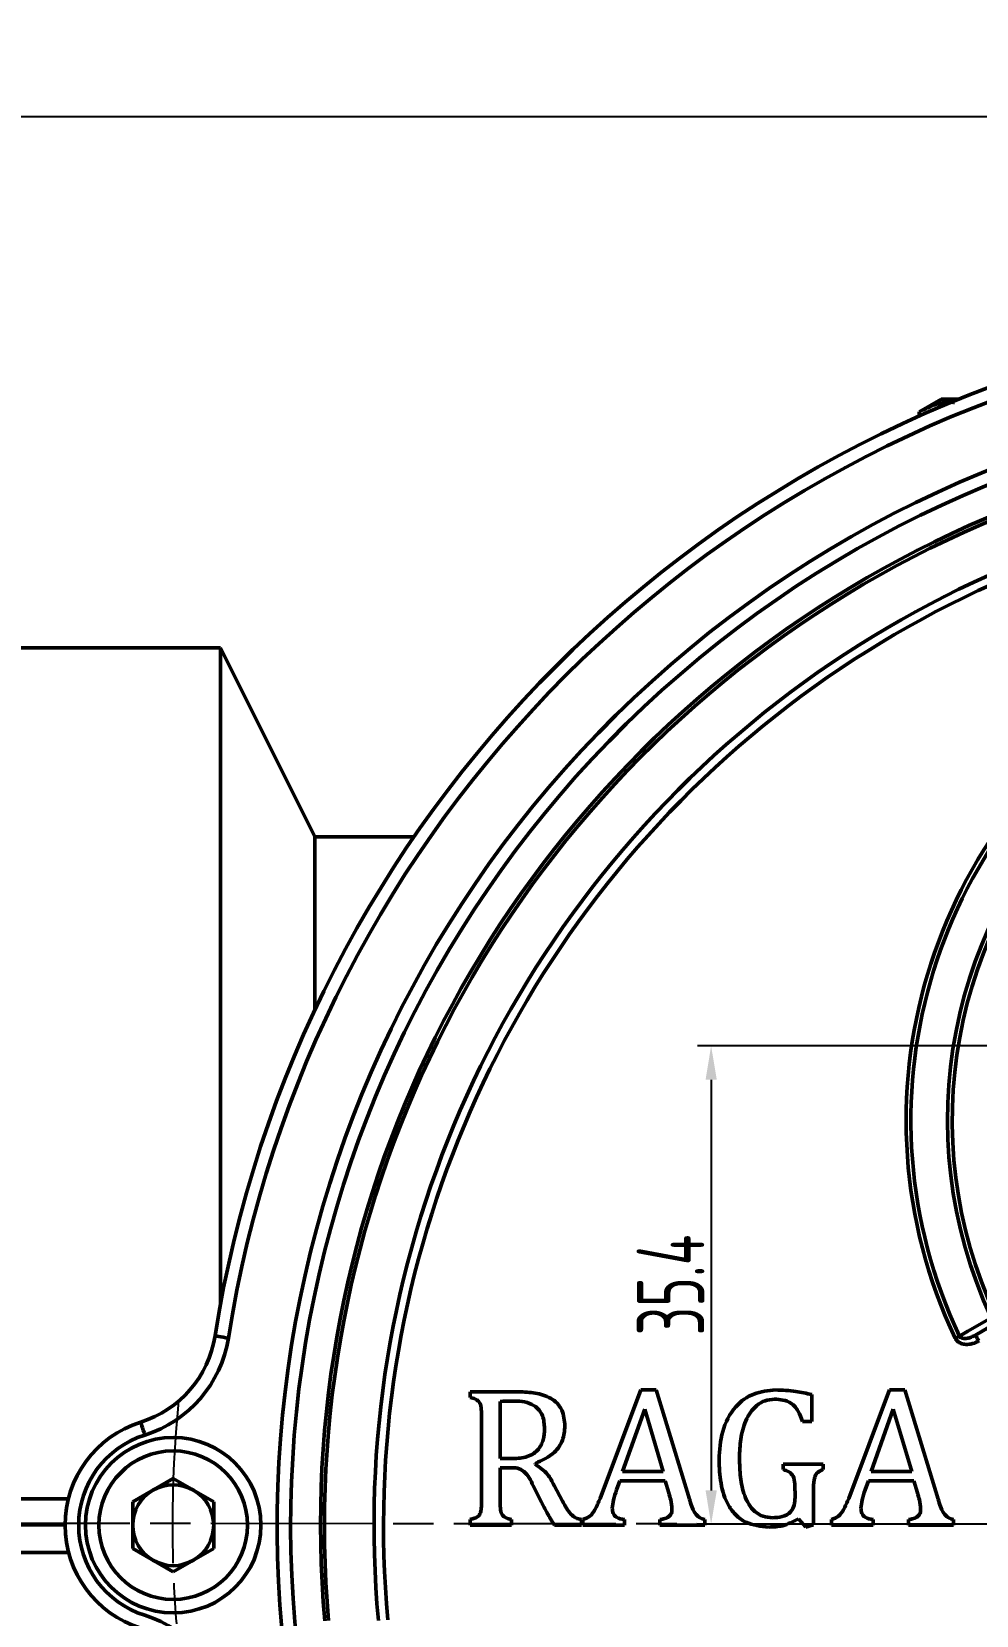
# Model space of a CAD drawing. Header units: millimetres. Extents: x 5395 to 6471, y 1829 to 2617.
# Drawn here: x 5794.9 to 5864.8, y 1956.1 to 2073.4 of the extents above; entities that cross this region are included whole.
import ezdxf

# ---------------------------------------------------------------- set-up
doc = ezdxf.new("R2010")
doc.units = ezdxf.units.MM
doc.linetypes.add('AM_ISO08W050', pattern=[18, 12, -1.5, 3, -1.5])
for name, color, linetype, lineweight in [('AM_5', 3, 'Continuous', 25), ('AM_7', 4, 'AM_ISO08W050', 25), ('AM_BOR', 7, 'Continuous', 50)]:
    doc.layers.add(name, color=color, linetype=linetype, lineweight=lineweight)
doc.styles.add('工程字', font='gbenor.shx', dxfattribs={"width": 0.707, "bigfont": 'hztxt.shx'})
doc.dimstyles.new('AM_GB$0', dxfattribs={"dimtxt": 3.5, "dimasz": 2.5, "dimexe": 1, "dimexo": 1, "dimgap": 0.5, "dimtad": 1, "dimdsep": 46, "dimtxsty": '工程字', "dimcen": 0, "dimclrd": 256, "dimclre": 256, "dimclrt": 2, "dimadec": 0, "dimazin": 2, "dimtp": 0.1, "dimtm": 0.1, "dimtfac": 0.71, "dimtmove": 0, "dimatfit": 3, "dimfxl": 0, "dimlwd": -1, "dimlwe": -1, "dimarcsym": 0})

# ---------------------------------------------------------------- blocks, each defined once
blk = doc.blocks.new('*D10')
at = {"layer": 'AM_5', "transparency": 16777216}
for p, q in [((5876.05, 1998.23), (5844.19, 1998.23)), ((5845.19, 1995.73), (5845.19, 1965.3)), ((5876.05, 1962.8), (5844.19, 1962.8))]:
    blk.add_line(p, q, dxfattribs=at)
for points in [[(5844.78, 1995.73), (5845.61, 1995.73), (5845.19, 1998.23)], [(5844.78, 1965.3), (5845.61, 1965.3), (5845.19, 1962.8)]]:
    blk.add_solid(points, dxfattribs=at)
at = {"layer": 'Defpoints', "color": 0}
for p in [(5877.05, 1998.23), (5845.19, 1962.8), (5877.05, 1962.8)]:
    blk.add_point(p, dxfattribs=at)
at = {"layer": 'AM_5', "color": 2, "transparency": 16777216, "insert": (5842.19, 1980.52), "char_height": 5, "attachment_point": 5, "rotation": 90, "style": '工程字'}
blk.add_mtext('35.4', dxfattribs=at)
blk = doc.blocks.new('*D12')
at = {"layer": 'AM_5', "transparency": 16777216}
for p, q in [((5878.84, 2012.23), (5872.92, 2012.23)), ((5873.92, 2009.73), (5873.92, 1986.73)), ((5878.84, 1984.23), (5872.92, 1984.23))]:
    blk.add_line(p, q, dxfattribs=at)
for points in [[(5873.51, 2009.73), (5874.34, 2009.73), (5873.92, 2012.23)], [(5873.51, 1986.73), (5874.34, 1986.73), (5873.92, 1984.23)]]:
    blk.add_solid(points, dxfattribs=at)
at = {"layer": 'Defpoints', "color": 0}
for p in [(5879.84, 2012.23), (5873.92, 1984.23), (5879.84, 1984.23)]:
    blk.add_point(p, dxfattribs=at)
at = {"layer": 'AM_5', "color": 2, "transparency": 16777216, "insert": (5870.92, 1998.23), "char_height": 5, "attachment_point": 5, "rotation": 90, "style": '工程字'}
blk.add_mtext('%%c28{}{\\C2; H7}', dxfattribs=at)
blk = doc.blocks.new('*D18')
at = {"layer": 'AM_5', "transparency": 16777216}
for p, q in [((5745.34, 1963.88), (5745.34, 2068.08)), ((5747.84, 2067.08), (6108.84, 2067.08)), ((6111.34, 1982.73), (6111.34, 2068.08))]:
    blk.add_line(p, q, dxfattribs=at)
for points in [[(5747.84, 2067.5), (5747.84, 2066.66), (5745.34, 2067.08)], [(6108.84, 2067.5), (6108.84, 2066.66), (6111.34, 2067.08)]]:
    blk.add_solid(points, dxfattribs=at)
at = {"layer": 'Defpoints', "color": 0}
for p in [(6111.34, 2067.08), (6111.34, 1981.73), (5745.34, 1962.88)]:
    blk.add_point(p, dxfattribs=at)
at = {"layer": 'AM_5', "color": 2, "transparency": 16777216, "insert": (5928.34, 2070.08), "char_height": 5, "attachment_point": 5, "style": '工程字'}
blk.add_mtext('366', dxfattribs=at)

msp = doc.modelspace()

# ---------------------------------------------------------------- linework, layer by layer
at = {"layer": 'AM_7'}
msp.add_line((6000.13884, 1962.72793), (5742.55084, 1962.88634), dxfattribs=at)
msp.add_arc((5897.34484, 1962.79115), 92.0615, 174.3167558, 185.7673958, dxfattribs=at)
at = {"layer": 'AM_BOR'}
for p, q in [((5862.21984, 2046.12965), (5860.60724, 2045.19861)), ((5863.51527, 2046.12965), (5862.21984, 2046.12965)), ((5860.60724, 2044.89015), (5860.60724, 2045.19861)), ((5808.84484, 2027.72965), (5780.84485, 2027.72965)), ((5815.84484, 2013.72965), (5808.84484, 2027.72965)), ((5808.84484, 1979.09272), (5808.84484, 2027.72965)), ((5823.1896, 2013.72965), (5815.84484, 2013.72965)), ((5815.84484, 2000.91014), (5815.84484, 2013.72965)), ((5827.33775, 1972.60812), (5830.94999, 1972.60812)), ((5827.33775, 1972.19651), (5827.33775, 1972.60812)), ((5836.96685, 1964.71478), (5839.98527, 1972.74532)), ((5839.98527, 1972.74532), (5841.13004, 1972.74532)), ((5841.13004, 1972.74532), (5843.59108, 1964.65689)), ((5852.63923, 1972.40446), (5852.63923, 1970.4129)), ((5855.3847, 1964.71478), (5858.40312, 1972.74532)), ((5858.40312, 1972.74532), (5859.54789, 1972.74532)), ((5859.54789, 1972.74532), (5862.00894, 1964.65689)), ((5829.55654, 1971.89424), (5829.55654, 1967.66888)), ((5840.26825, 1971.32615), (5838.63684, 1966.70848)), ((5841.62739, 1966.70848), (5840.26825, 1971.32615)), ((5858.6861, 1971.32615), (5857.0547, 1966.70848)), ((5860.04525, 1966.70848), (5858.6861, 1971.32615)), ((5828.18453, 1964.57757), (5828.18453, 1970.76019)), ((5852.63923, 1970.4129), (5851.95322, 1970.4129)), ((5829.55654, 1967.66888), (5830.37331, 1967.66888)), ((5832.14835, 1967.3023), (5832.14835, 1967.23799)), ((5802.34484, 1964.4617), (5805.34484, 1966.19375)), ((5805.34484, 1966.19375), (5808.34484, 1964.4617)), ((5829.55654, 1966.98288), (5829.55654, 1964.58186)), ((5830.34759, 1966.98288), (5829.55654, 1966.98288)), ((5838.63684, 1966.70848), (5841.62739, 1966.70848)), ((5850.52333, 1966.84568), (5850.52333, 1967.25728)), ((5850.52333, 1967.25728), (5853.48601, 1967.25728)), ((5853.48601, 1967.25728), (5853.48601, 1966.84568)), ((5857.0547, 1966.70848), (5860.04525, 1966.70848)), ((5832.62641, 1964.43609), (5832.01544, 1965.63445)), ((5833.5568, 1965.68161), (5834.18707, 1964.5004)), ((5838.4289, 1966.02247), (5838.18665, 1965.34504)), ((5841.79675, 1966.02247), (5838.4289, 1966.02247)), ((5842.04971, 1965.12209), (5841.79675, 1966.02247)), ((5851.40442, 1964.78338), (5851.40442, 1965.21213)), ((5852.77643, 1965.26358), (5852.77643, 1962.74466)), ((5856.84675, 1966.02247), (5856.6045, 1965.34504)), ((5860.21461, 1966.02247), (5856.84675, 1966.02247)), ((5860.46757, 1965.12209), (5860.21461, 1966.02247)), ((5780.84485, 1964.66995), (5797.5837, 1964.66995)), ((5802.34484, 1960.9976), (5802.34484, 1964.4617)), ((5808.34484, 1964.4617), (5808.34484, 1960.9976)), ((5780.84485, 1962.74529), (5797.34486, 1962.74529)), ((5827.33775, 1962.72965), (5827.33775, 1963.14125)), ((5830.40333, 1962.72965), (5827.33775, 1962.72965)), ((5830.40333, 1963.14125), (5830.40333, 1962.72965)), ((5835.59338, 1962.72965), (5833.58896, 1962.72965)), ((5835.59338, 1963.14125), (5835.59338, 1962.72965)), ((5835.67845, 1962.72965), (5835.67845, 1963.14125)), ((5838.76761, 1962.72965), (5835.67845, 1962.72965)), ((5838.76761, 1963.14125), (5838.76761, 1962.72965)), ((5841.40016, 1962.72965), (5841.40016, 1963.14125)), ((5844.73371, 1962.72965), (5841.40016, 1962.72965)), ((5844.73371, 1963.14125), (5844.73371, 1962.72965)), ((5852.19547, 1962.59245), (5851.65095, 1963.20557)), ((5852.77643, 1962.74466), (5852.19547, 1962.59245)), ((5854.0963, 1962.72965), (5854.0963, 1963.14125)), ((5857.18546, 1962.72965), (5854.0963, 1962.72965)), ((5857.18546, 1963.14125), (5857.18546, 1962.72965)), ((5859.81801, 1962.72965), (5859.81801, 1963.14125)), ((5863.15156, 1962.72965), (5859.81801, 1962.72965)), ((5863.15156, 1963.14125), (5863.15156, 1962.72965)), ((5797.60614, 1960.70172), (5780.83956, 1960.70172)), ((5805.34484, 1959.26555), (5802.34484, 1960.9976)), ((5808.34484, 1960.9976), (5805.34484, 1959.26555))]:
    msp.add_line(p, q, dxfattribs=at)
at = {"layer": 'AM_BOR', "flags": 128}
for points in [[(5863.58789, 1976.73727), (5864.20103, 1977.09191), (5865.93971, 1978.0977)], [(5809.43069, 1976.58973), (5809.23798, 1976.62011), (5809.05267, 1976.64932), (5808.8819, 1976.67625), (5808.73221, 1976.69985), (5808.60936, 1976.71921), (5808.51808, 1976.7336), (5808.46187, 1976.74247), (5808.44289, 1976.74546)], [(5863.26838, 1976.5859), (5863.31267, 1976.60688), (5863.35653, 1976.62766), (5863.39955, 1976.64804), (5863.4413, 1976.66782), (5863.48138, 1976.68681), (5863.51942, 1976.70483), (5863.55504, 1976.7217), (5863.58789, 1976.73727)], [(5866.51019, 1977.814), (5865.31613, 1977.12462), (5864.77184, 1976.81037)], [(5865.02184, 1976.37736), (5864.97306, 1976.46183), (5864.92617, 1976.54306), (5864.88295, 1976.61792), (5864.84506, 1976.68354), (5864.81397, 1976.73739), (5864.79087, 1976.77741), (5864.77664, 1976.80205), (5864.77184, 1976.81037)], [(5803.24294, 1969.40663), (5803.18436, 1969.59271), (5803.12803, 1969.77165), (5803.07611, 1969.93656), (5803.03061, 1970.0811), (5802.99327, 1970.19973), (5802.96553, 1970.28787), (5802.94843, 1970.34215), (5802.94267, 1970.36048)]]:
    msp.add_lwpolyline(points, dxfattribs=at)
at = {"layer": 'AM_BOR'}
for radius in [6.5, 5.5]:
    msp.add_circle((5805.34484, 1962.72965), radius, dxfattribs=at)
for centre, radius, start, end in [((5897.34484, 1962.72965), 90, 98.9592069, 171.0407931), ((5897.34484, 1962.72965), 89, 98.9592069, 171.0407931), ((5897.34484, 1962.72965), 84.29469, 53.1999316, 3.8286633), ((5897.34484, 1962.72965), 83.29504, 54.8418405, 3.7020522), ((5897.34484, 1962.72965), 81.08535, 59.1037129, 185.0144154), ((5897.34484, 1962.72965), 80.79279, 59.7482155, 185.0144154), ((5897.34484, 1962.72965), 77.12515, 70.2973525, 185.2557411), ((5897.34484, 1962.72965), 76.41805, 73.101553, 185.2557411), ((5897.34484, 1992.72965), 37.70711, 121.4066475, 205.349291), ((5897.34484, 1992.72965), 37.35355, 122.7569046, 205.349291), ((5897.34484, 1992.72965), 34.64645, 133.0521786, 204.9812534), ((5897.34484, 1992.72965), 34.29289, 134.4412018, 204.9812534), ((5800.54049, 1977.99131), 8, 287.4739251, 351.0407931), ((5800.54049, 1977.99131), 9, 287.4739251, 351.0407931), ((5805.34484, 1962.72965), 8, 107.4739251, 252.5260749), ((5805.34484, 1962.72965), 7, 107.4739251, 252.5260749), ((5805.34484, 1962.72965), 3, 120, 180), ((5805.34484, 1962.72965), 3, 60, 120), ((5805.34484, 1962.72965), 3, 0, 60), ((5805.34484, 1962.72965), 3, 180, 240), ((5805.34484, 1962.72965), 3, 300, 0), ((5805.34484, 1962.72965), 3, 240, 300), ((5800.54049, 1947.46799), 9, 8.9592069, 72.5260749)]:
    msp.add_arc(centre, radius, start, end, dxfattribs=at)
for points, knots in [([(5860.60724, 2045.19861), (5861.00778, 2045.39788), (5861.81756, 2045.80072), (5862.70791, 2045.99041), (5863.17486, 2045.89134), (5863.22183, 2045.88138)], [0, 0, 0, 0, 0.468177132, 0.946506231, 1, 1, 1, 1]), ([(5864.77184, 1976.81037), (5864.62656, 1976.73726), (5864.38618, 1976.61628), (5864.04986, 1976.55033), (5863.83637, 1976.5601), (5863.72078, 1976.60169), (5863.65653, 1976.64262), (5863.61373, 1976.68528), (5863.59492, 1976.72312), (5863.58789, 1976.73727)], [0, 0, 0, 0, 0.380383149, 0.629403915, 0.793393668, 0.868350225, 0.906100813, 0.964910594, 1, 1, 1, 1]), ([(5865.02184, 1976.37736), (5864.99923, 1976.36468), (5864.80931, 1976.25817), (5864.45481, 1976.13275), (5863.9921, 1976.11012), (5863.64749, 1976.20552), (5863.40257, 1976.36578), (5863.312, 1976.51434), (5863.26838, 1976.5859)], [0, 0, 0, 0, 0.039655121, 0.333062772, 0.565103629, 0.736658791, 0.873144748, 1, 1, 1, 1]), ([(5828.18453, 1970.76019), (5828.18199, 1970.93453), (5828.17691, 1971.28208), (5828.12375, 1971.80084), (5827.7387, 1972.09472), (5827.47211, 1972.1624), (5827.33775, 1972.19651)], [0, 0, 0, 0, 0.2815518927, 0.5612639649, 0.7788601669, 1, 1, 1, 1]), ([(5830.94999, 1972.60812), (5831.35369, 1972.59449), (5832.15974, 1972.56727), (5833.15097, 1972.27037), (5833.80142, 1971.77988), (5834.27279, 1971.10204), (5834.32429, 1970.48753), (5834.35858, 1970.07847)], [0, 0, 0, 0, 0.250738779, 0.500634489, 0.62582563, 0.750924307, 1, 1, 1, 1]), ([(5845.77918, 1967.60028), (5845.8234, 1968.29875), (5845.91162, 1969.69239), (5846.81148, 1971.48327), (5848.31189, 1972.59069), (5849.41282, 1972.69374), (5849.96381, 1972.74532)], [0, 0, 0, 0, 0.2808623114, 0.5603944507, 0.7799881596, 1, 1, 1, 1]), ([(5849.87592, 1972.05931), (5849.64033, 1972.03827), (5849.16921, 1971.99618), (5848.34057, 1971.50569), (5847.6867, 1970.48391), (5847.3365, 1969.11156), (5847.30443, 1968.17147), (5847.28839, 1967.70104)], [0, 0, 0, 0, 0.125009966, 0.249986351, 0.4986891, 0.74914019, 1, 1, 1, 1]), ([(5851.95322, 1970.4129), (5851.8639, 1970.66913), (5851.68585, 1971.17985), (5851.18606, 1971.78669), (5850.51469, 1972.0355), (5850.08913, 1972.05136), (5849.87592, 1972.05931)], [0, 0, 0, 0, 0.280768691, 0.559632775, 0.779361008, 1, 1, 1, 1]), ([(5849.96381, 1972.74532), (5850.46938, 1972.72779), (5851.37231, 1972.69649), (5852.25206, 1972.4937), (5852.63923, 1972.40446)], [0, 0, 0, 0, 0.559915914, 1, 1, 1, 1]), ([(5830.61342, 1971.92211), (5830.41598, 1971.92188), (5830.06344, 1971.92147), (5829.71142, 1971.90256), (5829.55654, 1971.89424)], [0, 0, 0, 0, 0.560018362, 1, 1, 1, 1]), ([(5832.84936, 1969.88125), (5832.8297, 1970.20942), (5832.79058, 1970.86234), (5832.18196, 1971.61584), (5831.37849, 1971.8965), (5830.86882, 1971.91356), (5830.61342, 1971.92211)], [0, 0, 0, 0, 0.280548948, 0.558183389, 0.778603692, 1, 1, 1, 1]), ([(5830.37331, 1967.66888), (5830.73331, 1967.67115), (5831.44922, 1967.67565), (5832.37017, 1968.19046), (5832.80411, 1969.03749), (5832.83426, 1969.59958), (5832.84936, 1969.88125)], [0, 0, 0, 0, 0.28123649, 0.559278809, 0.779157776, 1, 1, 1, 1]), ([(5834.35858, 1970.07847), (5834.32691, 1969.72111), (5834.26364, 1969.00696), (5833.51351, 1967.90821), (5832.66613, 1967.53211), (5832.14835, 1967.3023)], [0, 0, 0, 0, 0.280379155, 0.5602927258, 1, 1, 1, 1]), ([(5849.47718, 1962.59245), (5848.88011, 1962.649), (5847.98286, 1962.73399), (5847.00752, 1963.44159), (5846.2927, 1964.39011), (5845.84277, 1965.83283), (5845.8004, 1967.01047), (5845.77918, 1967.60028)], [0, 0, 0, 0, 0.248910186, 0.374053754, 0.499290009, 0.749224229, 1, 1, 1, 1]), ([(5847.28839, 1967.70104), (5847.3021, 1967.23031), (5847.32952, 1966.28942), (5847.60977, 1964.90745), (5848.19956, 1963.83792), (5849.02691, 1963.33646), (5849.49848, 1963.2978), (5849.73443, 1963.27845)], [0, 0, 0, 0, 0.250973365, 0.501644152, 0.75014596, 0.874991305, 1, 1, 1, 1]), ([(5832.01544, 1965.63445), (5831.83051, 1966.04255), (5831.57347, 1966.60977), (5830.86202, 1966.98926), (5830.51964, 1966.98501), (5830.34759, 1966.98288)], [0, 0, 0, 0, 0.560635253, 0.779224823, 1, 1, 1, 1]), ([(5832.14835, 1967.23799), (5832.48303, 1967.01262), (5833.08382, 1966.60804), (5833.41161, 1965.966), (5833.5568, 1965.68161)], [0, 0, 0, 0, 0.557052102, 1, 1, 1, 1]), ([(5851.40442, 1965.21213), (5851.40112, 1965.40478), (5851.39453, 1965.78913), (5851.33409, 1966.3437), (5850.96683, 1966.72536), (5850.67182, 1966.80539), (5850.52333, 1966.84568)], [0, 0, 0, 0, 0.281495676, 0.561608262, 0.779327411, 1, 1, 1, 1]), ([(5853.48601, 1966.84568), (5853.37404, 1966.80471), (5853.15081, 1966.72304), (5852.90201, 1966.44724), (5852.77192, 1965.94057), (5852.77457, 1965.5429), (5852.77643, 1965.26358)], [0, 0, 0, 0, 0.186749739, 0.372333625, 0.559122827, 1, 1, 1, 1]), ([(5838.18665, 1965.34504), (5838.09673, 1965.09844), (5837.93627, 1964.65837), (5837.89129, 1964.19274), (5837.87152, 1963.98804)], [0, 0, 0, 0, 0.560388452, 1, 1, 1, 1]), ([(5842.28982, 1963.91515), (5842.26645, 1964.14473), (5842.2247, 1964.55497), (5842.10322, 1964.9487), (5842.04971, 1965.12209)], [0, 0, 0, 0, 0.559613823, 1, 1, 1, 1]), ([(5856.6045, 1965.34504), (5856.51458, 1965.09844), (5856.35412, 1964.65838), (5856.30914, 1964.19274), (5856.28937, 1963.98804)], [0, 0, 0, 0, 0.56038865, 1, 1, 1, 1]), ([(5860.70767, 1963.91515), (5860.68431, 1964.14473), (5860.64256, 1964.55497), (5860.52107, 1964.9487), (5860.46757, 1965.12209)], [0, 0, 0, 0, 0.559613823, 1, 1, 1, 1]), ([(5827.33775, 1963.14125), (5827.45084, 1963.17184), (5827.6761, 1963.23277), (5828.00606, 1963.40197), (5828.2054, 1963.90279), (5828.19315, 1964.29882), (5828.18453, 1964.57757)], [0, 0, 0, 0, 0.187374201, 0.373227163, 0.558833756, 1, 1, 1, 1]), ([(5829.55654, 1964.58186), (5829.55868, 1964.38574), (5829.56248, 1964.03618), (5829.63029, 1963.52182), (5830.0007, 1963.24134), (5830.26838, 1963.1748), (5830.40333, 1963.14125)], [0, 0, 0, 0, 0.315097822, 0.561631959, 0.778987631, 1, 1, 1, 1]), ([(5833.58896, 1962.72965), (5833.39452, 1963.03984), (5833.04722, 1963.59387), (5832.75502, 1964.1787), (5832.62641, 1964.43609)], [0, 0, 0, 0, 0.559883922, 1, 1, 1, 1]), ([(5834.18707, 1964.5004), (5834.36583, 1964.16113), (5834.61473, 1963.68875), (5835.14723, 1963.23252), (5835.44459, 1963.17169), (5835.59338, 1963.14125)], [0, 0, 0, 0, 0.560150907, 0.779908602, 1, 1, 1, 1]), ([(5835.67845, 1963.14125), (5835.86818, 1963.20891), (5836.2495, 1963.34489), (5836.65755, 1963.95863), (5836.84946, 1964.42779), (5836.96685, 1964.71478)], [0, 0, 0, 0, 0.277757679, 0.55821178, 1, 1, 1, 1]), ([(5837.87152, 1963.98804), (5837.87907, 1963.8565), (5837.89409, 1963.59478), (5838.22988, 1963.22978), (5838.56316, 1963.17491), (5838.76761, 1963.14125)], [0, 0, 0, 0, 0.2808810049, 0.5588552895, 1, 1, 1, 1]), ([(5841.40016, 1963.14125), (5841.52028, 1963.16629), (5841.75981, 1963.21621), (5842.09086, 1963.34288), (5842.277, 1963.62244), (5842.28554, 1963.81738), (5842.28982, 1963.91515)], [0, 0, 0, 0, 0.2811968, 0.560705515, 0.779651522, 1, 1, 1, 1]), ([(5843.59108, 1964.65689), (5843.69205, 1964.28995), (5843.83249, 1963.77951), (5844.30127, 1963.26383), (5844.58938, 1963.18217), (5844.73371, 1963.14125)], [0, 0, 0, 0, 0.560640849, 0.779886912, 1, 1, 1, 1]), ([(5849.73443, 1963.27845), (5849.9758, 1963.28877), (5850.45614, 1963.30931), (5851.08466, 1963.6395), (5851.37449, 1964.21514), (5851.39442, 1964.5936), (5851.40442, 1964.78338)], [0, 0, 0, 0, 0.281148295, 0.559501498, 0.779120386, 1, 1, 1, 1]), ([(5854.0963, 1963.14125), (5854.28604, 1963.20891), (5854.66736, 1963.34489), (5855.07541, 1963.95863), (5855.26731, 1964.42779), (5855.3847, 1964.71478)], [0, 0, 0, 0, 0.277759328, 0.558212411, 1, 1, 1, 1]), ([(5856.28937, 1963.98804), (5856.29692, 1963.8565), (5856.31194, 1963.59478), (5856.64774, 1963.22978), (5856.98101, 1963.17491), (5857.18546, 1963.14125)], [0, 0, 0, 0, 0.280881733, 0.558856738, 1, 1, 1, 1]), ([(5859.81801, 1963.14125), (5859.93813, 1963.16629), (5860.17767, 1963.21621), (5860.50871, 1963.34288), (5860.69486, 1963.62245), (5860.70339, 1963.81738), (5860.70767, 1963.91515)], [0, 0, 0, 0, 0.281195811, 0.56070863, 0.779652297, 1, 1, 1, 1]), ([(5862.00894, 1964.65689), (5862.1099, 1964.28995), (5862.25035, 1963.77951), (5862.71913, 1963.26383), (5863.00723, 1963.18217), (5863.15156, 1963.14125)], [0, 0, 0, 0, 0.56064182, 0.779888261, 1, 1, 1, 1]), ([(5851.65095, 1963.20557), (5851.26992, 1962.99937), (5850.58843, 1962.63059), (5849.8172, 1962.60412), (5849.47718, 1962.59245)], [0, 0, 0, 0, 0.559112661, 1, 1, 1, 1])]:
    msp.add_open_spline(points, degree=3, knots=knots, dxfattribs=at)

# ---------------------------------------------------------------- dimensions: what is measured, and where the dimension line sits
at = {"layer": 'AM_5'}
dim = msp.add_linear_dim(base=(6111.33884, 2067.08019), p1=(5745.34484, 1962.88462), p2=(6111.33884, 1981.72965), text='366', dimstyle='AM_GB$0', override={"dimtxt": 5}, dxfattribs=at)
dim.commit()
dim.dimension.update_dxf_attribs({"geometry": '*D18', "text_midpoint": (5928.34184, 2067.08019), "dimtype": 160})
dim = msp.add_linear_dim(base=(5873.92269, 1984.2297), p1=(5879.84484, 2012.2296), p2=(5879.84484, 1984.2297), angle=90, text='%%c<>{}{\\C2; H7}', dimstyle='AM_GB$0', override={"dimtxt": 5, "dimtdec": 3}, dxfattribs=at)
dim.commit()
dim.dimension.update_dxf_attribs({"geometry": '*D12', "text_midpoint": (5873.92269, 1998.22965), "dimtype": 160})
dim = msp.add_linear_dim(base=(5845.19261, 1962.80363), p1=(5877.05084, 1998.22953), p2=(5877.05084, 1962.80363), angle=90, dimstyle='AM_GB$0', override={"dimtxt": 5, "dimdec": 1}, dxfattribs=at)
dim.commit()
dim.dimension.update_dxf_attribs({"geometry": '*D10', "text_midpoint": (5842.19261, 1980.51658)})

doc.saveas('drawing.dxf')
